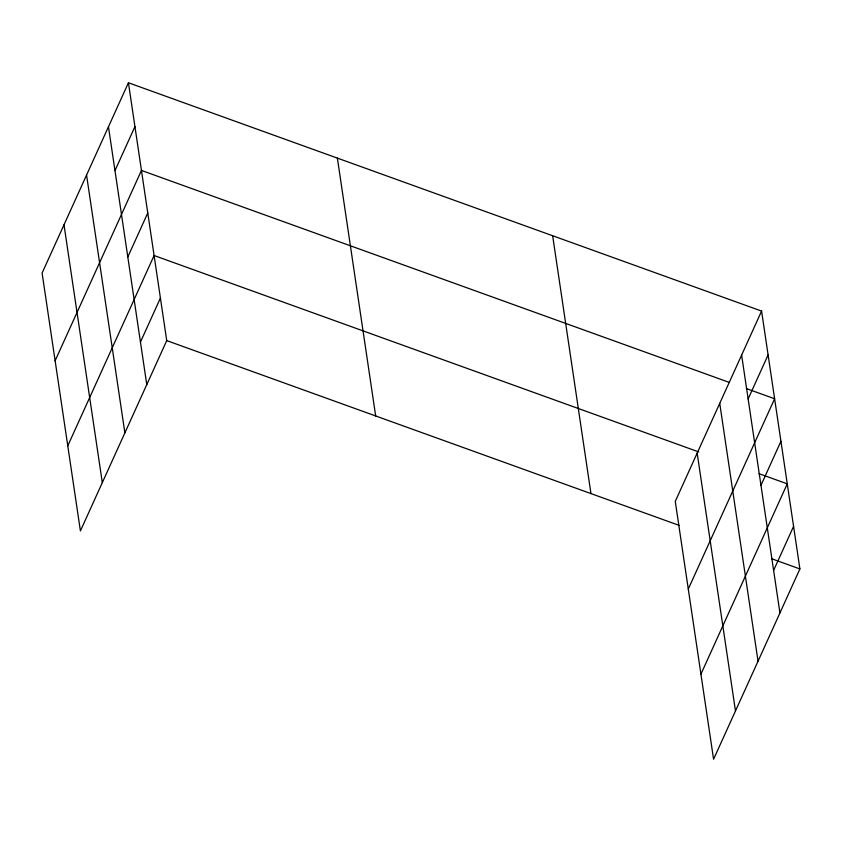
<?xml version="1.0" encoding="UTF-8"?>
<svg xmlns="http://www.w3.org/2000/svg" width="842" height="842" viewBox="0 0 842 842"><rect width="100%" height="100%" fill="white"/><g stroke="black" fill="none" stroke-linecap="round" stroke-linejoin="round"><path stroke-width="1.26" d="M128.426 82.769L42.1 273.061L80.411 530.913L166.737 340.61L128.426 82.769L761.589 311.087L799.9 568.939L713.574 759.231L675.263 501.39L761.589 311.087M114.975 170.61L134.941 126.605M55.13 360.734L141.445 170.431L729.14 382.363M127.805 256.978L147.771 212.973M67.77 445.818L154.097 255.526L698.765 451.933M140.456 342.073L160.412 298.068M748.138 398.929L768.104 354.924M688.293 589.053L774.619 398.761L746.349 388.562M760.979 485.308L780.934 441.303M700.933 674.147L787.259 483.845L758.989 473.657M773.619 570.392L793.574 526.387M166.737 340.61L679.452 525.503M771.63 558.741L799.9 568.939M741.623 355.092L779.934 612.944M719.731 403.371L758.042 661.212M697.165 453.112L735.476 710.953M552.647 235.739L590.958 493.591M337.368 158.117L375.679 415.959M108.46 126.774L146.771 384.615M86.558 175.052L124.879 432.893M64.003 224.793L102.314 482.634"/></g></svg>
